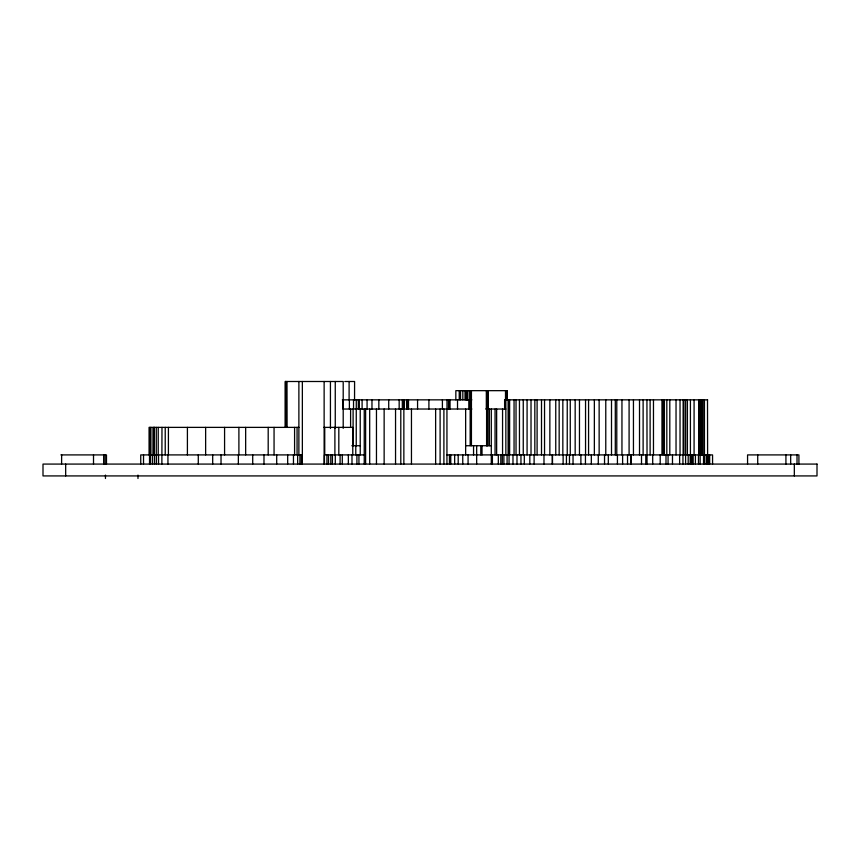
<?xml version="1.0" encoding="UTF-8"?>
<svg xmlns="http://www.w3.org/2000/svg" width="860" height="860" viewBox="0 0 860 860"><rect width="100%" height="100%" fill="white"/><g stroke="black" fill="none" stroke-linecap="round" stroke-linejoin="round"><path stroke-width="1.29" d="M344.785 381.496L354.589 381.496L354.546 399.846M342.323 399.846L471.861 399.846M707.608 399.846L504.616 399.846L504.616 409.242M471.861 409.027L342.882 409.027L342.882 399.846M485.782 409.027L505.852 409.027M299.011 427.377L149.07 427.377L149.07 454.908M323.725 427.377L352.772 427.377L352.772 454.908M351.837 445.727L360.233 445.727M465.647 445.727L491.296 445.727M60.866 454.908L106.479 454.908L106.479 464.077M302.354 454.908L140.739 454.908L140.739 464.024M364.242 454.908L324.435 454.908L324.435 464.024M446.942 454.908L712.564 454.908L712.564 464.024M798.918 464.077L798.918 454.908L747.566 454.908L747.566 464.077M797.016 454.908L797.016 464.077M794.328 464.077L794.328 475.924M790.673 454.908L790.673 464.077M785.922 454.908L785.922 464.077M757.714 454.908L757.714 464.077M709.661 454.908L709.661 464.024M708.608 454.908L708.608 464.024M708.156 454.908L708.156 464.024M707.984 454.908L707.984 464.024M707.5 399.846L707.608 454.908M707.286 454.908L707.371 464.024M706.178 454.908L706.178 464.024M704.437 399.846L704.437 454.908M704.265 454.908L704.265 464.024M703.534 454.908L703.534 464.024M703.039 399.846L703.039 454.908M702.287 399.846L702.287 454.908M701.717 399.846L701.717 454.908M700.577 399.846L700.577 454.908M700.147 454.908L700.147 464.024M698.868 399.846L698.868 454.908M698.804 399.846L698.804 454.908M698.46 454.908L698.46 464.024M695.407 454.908L695.407 464.024M694.084 399.846L694.084 454.908M693.16 454.908L693.16 464.024M692.257 454.908L692.257 464.024M691.462 454.908L691.462 464.024M690.419 399.846L690.419 454.908M690.171 454.908L690.171 464.024M688.193 454.908L688.193 464.024M687.398 399.846L687.398 454.908M685.657 399.846L685.657 454.908M685.603 454.908L685.603 464.024M683.958 399.846L683.958 454.908M683.141 399.846L683.141 454.908M682.947 454.908L682.947 464.024M680.034 399.846L680.034 454.908M679.626 454.908L679.626 464.024M676.035 399.846L676.035 454.908M672.488 454.908L672.488 464.024M669.8 399.846L669.8 454.908M668.07 454.908L668.07 464.024M666.812 399.846L666.812 454.908M665.995 454.908L665.995 464.024M664.404 399.846L664.404 454.908M663.211 399.846L663.211 454.908M661.974 399.846L661.974 454.908M660.2 454.908L660.2 464.024M653.471 399.846L653.471 454.908M652.697 454.908L652.697 464.024M650.117 399.846L650.117 454.908M646.935 399.846L647.042 464.024M645.785 454.908L645.785 464.024M643.119 399.846L643.119 454.908M641.506 454.908L641.506 464.024M639.517 399.846L639.517 454.908M633.444 399.846L633.444 454.908M631.24 454.908L631.24 464.024M630.638 454.908L630.638 464.024M629.09 399.846L629.09 454.908M627.531 454.908L627.531 464.024M622.608 454.908L622.608 464.024M621.952 399.846L621.952 454.908M617.426 454.908L617.426 464.024M616.781 399.846L616.781 454.908M615.298 399.846L615.298 454.908M611.503 399.846L611.503 454.908M608.31 454.908L608.31 464.024M605.773 399.846L605.773 454.908M604.537 454.908L604.537 464.024M599.14 399.846L599.14 454.908M598.28 454.908L598.28 464.024M594.357 399.846L594.357 454.908M591.325 454.908L591.325 464.024M588.573 399.846L588.573 454.908M585.553 399.846L585.553 454.908M585.445 454.908L585.445 464.024M580.887 454.908L580.887 464.024M579.468 399.846L579.468 454.908M575.168 399.846L575.168 454.908M573.039 454.908L573.039 464.024M570.266 399.846L570.266 454.908M569.471 454.908L569.471 464.024M567.234 399.846L567.234 454.908M566.439 454.908L566.439 464.024M563.128 454.908L563.128 464.024M562.838 399.846L562.838 454.908M559.161 399.846L559.161 454.908M555.754 399.846L555.754 454.908M552.496 454.908L552.496 464.024M552.292 454.908L552.292 464.024M549.852 399.846L549.852 454.908M544.541 399.846L544.541 454.908M543.993 454.908L543.993 464.024M541.499 399.846L541.499 454.908M537.102 399.846L537.102 454.908M534.823 399.846L534.823 454.908M534.114 454.908L534.114 464.024M531.018 399.846L531.018 454.908M529.814 454.908L529.814 464.024M527.083 399.846L527.083 454.908M524.31 454.908L524.31 464.024M523.256 399.846L523.256 454.908M520.956 454.908L520.956 464.024M519.451 399.846L519.451 454.908M516.989 454.908L516.989 464.024M516.032 399.846L516.032 454.908M514.054 399.846L514.054 454.908M512.979 454.908L512.979 464.024M509.625 399.846L509.625 454.908M509.077 399.846L509.045 464.024M508.636 399.846L508.636 454.908M508.12 399.846L508.12 454.908M507.346 399.846L507.346 390.666L455.843 390.666L455.843 399.846M507.045 390.666L507.045 399.846M507.088 454.908L507.088 464.024M505.852 399.846L505.852 454.908M505.508 390.666L505.508 400.072M505.271 399.846L505.271 409.027M503.885 454.908L503.885 464.024M502.562 409.027L502.562 454.908M502.294 454.908L502.294 464.024M500.81 454.908L500.81 464.024M498.327 454.908L498.327 464.024M496.639 409.027L496.639 454.908M495.07 409.027L495.07 454.908M492.393 454.908L492.393 464.024M491.296 409.027L491.296 464.024M489.34 409.027L489.34 445.727M488.254 390.666L488.254 409.027M488.093 390.666L488.093 409.027M487.899 409.027L487.899 445.727M487.125 409.027L487.125 445.727M487.029 409.027L487.029 445.727M486.599 390.666L486.599 445.727M486.373 390.666L486.373 409.027M482.019 445.727L482.019 454.908M480.783 445.727L480.783 454.908M476.676 445.727L476.666 464.024M473.559 445.727L473.559 454.908M471.43 390.666L471.43 445.727M471.183 390.666L471.183 399.846M470.581 399.846L470.581 409.027M470.173 409.027L470.173 445.727M470.001 399.846L470.001 409.027M469.7 390.666L469.7 399.846M468.818 399.846L468.818 409.027M468.077 454.908L468.077 464.024M467.862 390.666L467.862 399.846M467.281 390.666L467.281 399.846M466.571 390.666L466.571 399.846M465.991 390.666L465.991 399.846M465.647 409.027L465.647 454.908M465.023 390.666L465.023 399.846M462.831 390.666L462.831 399.846M462.755 454.908L462.755 464.024M460.551 390.666L460.551 399.846M459.24 390.666L459.24 399.846M458.197 454.908L458.197 464.024M457.52 399.846L457.52 409.027M454.66 454.908L454.66 464.024M450.748 454.908L450.748 464.024M450.038 399.846L450.038 409.027M449.329 399.846L449.329 409.027M449.436 454.908L449.436 464.024M448.512 399.846L448.512 409.027M447.006 399.846L447.006 409.027M446.942 409.027L446.942 464.024M443.9 409.027L443.9 464.024M442.406 399.846L442.406 409.027M440.105 409.027L440.105 464.024M435.633 409.027L435.633 464.024M428.904 399.846L428.904 409.027M417.562 399.846L417.562 409.027M411.456 409.027L411.456 464.024M408.5 399.846L408.5 409.027M407.124 399.846L407.124 409.027M406.737 399.846L406.737 409.027M404.49 399.846L404.318 409.027M403.856 399.846L403.856 464.024M402.329 399.846L402.329 409.027M400.792 409.027L400.792 464.024M399.169 399.846L399.169 409.027M395.546 409.027L395.546 464.024M388.72 399.846L388.72 409.027M384.14 409.027L384.14 464.024M378.841 399.846L378.841 409.027M376.465 409.027L376.465 464.024M371.971 399.846L371.971 409.027M369.682 409.027L369.682 464.024M367.069 399.846L367.069 409.027M365.608 409.027L365.608 464.024M364.242 409.027L364.242 464.024M362.103 399.846L362.103 409.027M360.233 409.027L360.233 454.908M359.329 399.846L359.329 409.027M358.942 454.908L358.942 464.024M358.298 399.846L358.298 409.027M356.911 454.908L356.911 464.024M356.276 399.846L356.233 445.727M355.782 445.727L355.782 454.908M353.535 399.846L353.535 409.027M353.105 409.027L353.105 445.727M351.987 454.908L351.987 464.024M350.6 409.027L350.6 427.377M349.386 399.846L349.386 409.027M349.106 381.496L349.106 399.846M348.343 454.908L348.343 464.024M343.204 428.334L343.204 381.496L285.284 381.496L285.284 427.377M342.301 454.908L342.301 464.024M340.098 454.908L340.098 464.024M338.818 427.377L338.818 454.908M335.26 381.496L335.26 428.334M335.292 454.908L335.292 464.024M334.895 427.377L334.895 454.908M332.422 454.908L332.422 464.024M330.799 454.908L330.799 464.024M330.433 381.496L330.433 428.495M328.52 454.908L328.52 464.024M326.929 454.908L326.929 464.024M324.736 427.377L324.736 454.908M324.134 381.496L324.134 464.024M302.354 381.496L302.354 464.024M301.355 454.908L301.355 464.024M299.925 454.908L299.925 464.024M298.882 381.496L298.882 454.908M297.657 454.908L297.657 464.024M297.065 427.377L297.065 454.908M294.582 427.377L294.582 454.908M293.464 454.908L293.464 464.024M287.681 454.908L287.681 464.024M286.993 381.496L287.1 427.377M285.928 381.496L285.928 427.377M285.746 381.496L285.746 427.377M285.466 381.496L285.466 427.377M276.694 454.908L276.694 464.024M274.06 427.377L274.06 454.908M268.191 427.377L268.191 454.908M263.988 454.908L263.988 464.024M252.711 454.908L252.711 464.024M245.659 427.377L245.659 454.908M238.897 427.377L238.897 454.908M238.36 454.908L238.36 464.024M224.578 427.377L224.578 454.908M221.031 454.908L221.031 464.024M212.689 454.908L212.689 464.024M205.637 427.377L205.637 454.908M198.284 454.908L198.284 464.024M187.405 427.377L187.405 454.908M168.409 427.377L168.409 454.908M167.947 454.908L167.947 464.024M165.227 427.377L165.227 454.908M161.981 427.377L161.874 464.024M158.552 454.908L158.552 464.024M158.229 427.377L158.229 454.908M156.455 454.908L156.455 464.024M156.273 427.377L156.273 454.908M154.553 454.908L154.553 464.024M154.316 427.377L154.316 454.908M154.144 427.377L154.144 454.908M152.553 454.908L152.553 464.024M150.919 427.377L150.919 454.908M150.554 454.908L150.554 464.024M149.898 427.377L149.898 454.908M149.532 454.908L149.532 464.024M143.523 454.908L143.523 464.024M137.987 475.085L137.987 478.504M105.457 475.085L105.457 478.504M105.081 454.908L105.081 464.077M103.662 454.908L103.662 464.077M93.514 454.908L93.514 464.077M65.672 464.077L65.672 475.924M61.662 454.908L61.587 464.077M817 464.077L43 464.077L43 475.924L817 475.924L817 464.077M153.316 454.908L153.316 427.377L153.274 454.908"/></g></svg>
